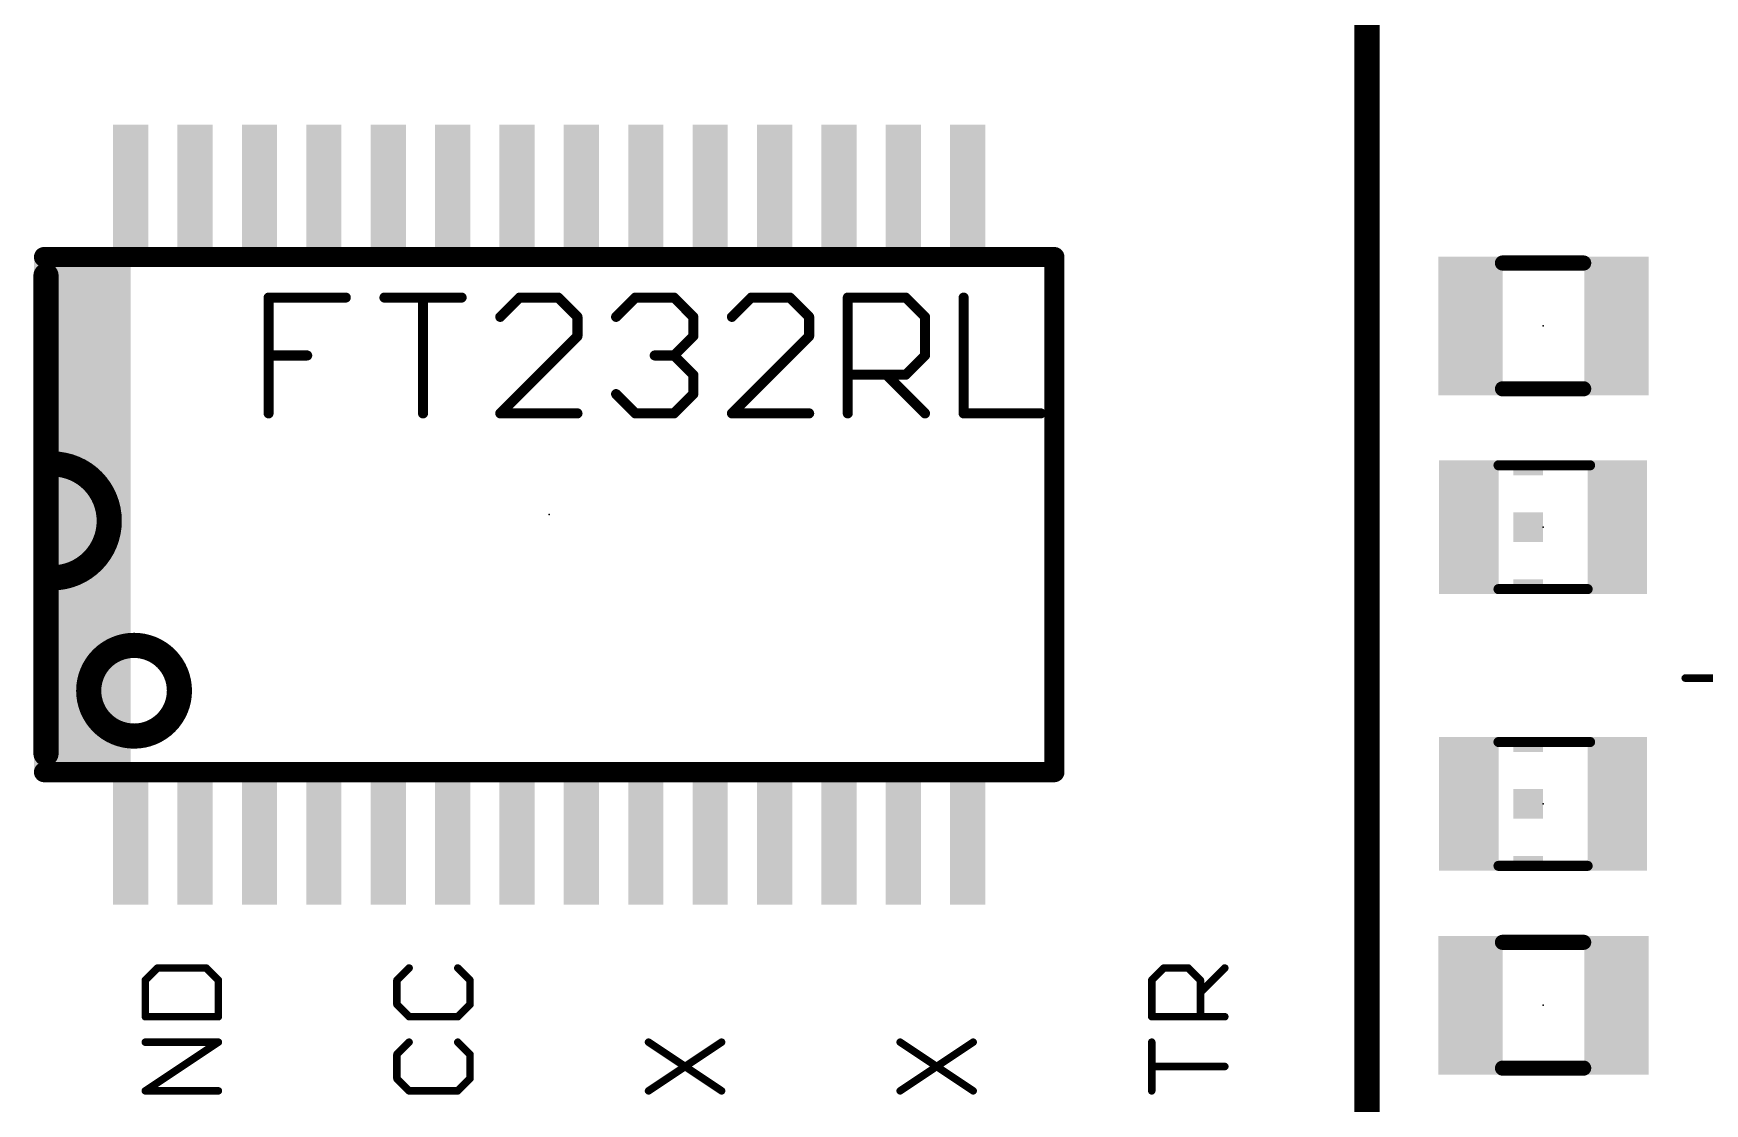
# Model space of a CAD drawing. Extents: x -0.25 to 3.05, y 0.15 to 2.67.
# Drawn here: x 0.495 to 1.159, y 1.466 to 1.891 of the extents above; entities that cross this region are included whole.
import ezdxf

# ---------------------------------------------------------------- set-up
doc = ezdxf.new("R2010")
doc.units = 0
for name, color, linetype in [('21', 7, 'CONTINUOUS'), ('23', 7, 'CONTINUOUS'), ('25', 253, 'CONTINUOUS'), ('27', 253, 'CONTINUOUS'), ('51', 2, 'CONTINUOUS')]:
    doc.layers.add(name, color=color, linetype=linetype)

# ---------------------------------------------------------------- blocks, each defined once
blk = doc.blocks.new('RECT')
blk.add_solid([(-0.5, -0.5), (0.5, -0.5), (-0.5, 0.5), (0.5, 0.5)])

msp = doc.modelspace()

# ---------------------------------------------------------------- linework, layer by layer
at = {"layer": '21'}
for points, const_width in [([(1.025, 1.3), (1.025, 1.975)], 0.01), ([(0.5, 1.605), (0.5, 1.795)], 0.01), ([(0.900787, 1.802362), (0.499213, 1.802362)], 0.008), ([(0.900787, 1.597638), (0.900787, 1.802362)], 0.008), ([(0.499213, 1.597638), (0.900787, 1.597638)], 0.008)]:
    msp.add_lwpolyline(points, dxfattribs=dict(at, const_width=const_width))
for points, const_width in [([(0.5025, 1.795, 1), (0.4975, 1.795)], 0.005), ([(0.499213, 1.804362, 1), (0.499213, 1.800362)], 0.004), ([(0.902787, 1.802362, 1), (0.898787, 1.802362)], 0.004), ([(0.900787, 1.800362, 1), (0.900787, 1.804362)], 0.004), ([(0.505, 1.675, 0.895043), (0.505, 1.72)], 0.01), ([(0.505276, 1.722485, 1), (0.504724, 1.717515)], 0.005), ([(0.504724, 1.677485, 1), (0.505276, 1.672515)], 0.005), ([(0.535, 1.611972, 1), (0.535, 1.648028, 1), (0.535, 1.611972)], 0.01), ([(0.4975, 1.605, 1), (0.5025, 1.605)], 0.005), ([(0.499213, 1.599638, 1), (0.499213, 1.595638)], 0.004), ([(0.900787, 1.595638, 1), (0.900787, 1.599638)], 0.004), ([(0.898787, 1.597638, 1), (0.902787, 1.597638)], 0.004)]:
    msp.add_lwpolyline(points, format="xyb", dxfattribs=dict(at, const_width=const_width))
at = {"layer": '23'}
for p in [(1.095, 1.775), (0.7, 1.7), (1.095, 1.695), (1.095, 1.585), (1.095, 1.505)]:
    msp.add_point(p, dxfattribs=at)
at = {"layer": '25', "const_width": 0.003}
for points in [[(1.1515, 1.635016), (1.176188, 1.635016)], [(0.544313, 1.51978), (0.539475, 1.514943)], [(0.563663, 1.51978), (0.544313, 1.51978)], [(0.5685, 1.514943), (0.563663, 1.51978)], [(0.644313, 1.51978), (0.639475, 1.514943)], [(0.6685, 1.514943), (0.663663, 1.51978)], [(0.939475, 1.514943), (0.944313, 1.51978)], [(0.944313, 1.51978), (0.953988, 1.51978)], [(0.953988, 1.51978), (0.958825, 1.514943)], [(0.958825, 1.510105), (0.9685, 1.51978)], [(0.539475, 1.514943), (0.539475, 1.50043)], [(0.5685, 1.50043), (0.5685, 1.514943)], [(0.639475, 1.514943), (0.639475, 1.505268)], [(0.6685, 1.505268), (0.6685, 1.514943)], [(0.939475, 1.50043), (0.939475, 1.514943)], [(0.958825, 1.514943), (0.958825, 1.50043)], [(0.539475, 1.50043), (0.5685, 1.50043)], [(0.639475, 1.505268), (0.644313, 1.50043)], [(0.644313, 1.50043), (0.663663, 1.50043)], [(0.663663, 1.50043), (0.6685, 1.505268)], [(0.9685, 1.50043), (0.939475, 1.50043)], [(0.539475, 1.470965), (0.5685, 1.490315)], [(0.5685, 1.490315), (0.539475, 1.490315)], [(0.644313, 1.490315), (0.639475, 1.485477)], [(0.6685, 1.485477), (0.663663, 1.490315)], [(0.739475, 1.470965), (0.7685, 1.490315)], [(0.739475, 1.490315), (0.7685, 1.470965)], [(0.839475, 1.470965), (0.8685, 1.490315)], [(0.839475, 1.490315), (0.8685, 1.470965)], [(0.939475, 1.470965), (0.939475, 1.490315)], [(0.639475, 1.485477), (0.639475, 1.475803)], [(0.6685, 1.475803), (0.6685, 1.485477)], [(0.9685, 1.48064), (0.939475, 1.48064)], [(0.639475, 1.475803), (0.644313, 1.470965)], [(0.663663, 1.470965), (0.6685, 1.475803)], [(0.5685, 1.470965), (0.539475, 1.470965)], [(0.644313, 1.470965), (0.663663, 1.470965)]]:
    msp.add_lwpolyline(points, dxfattribs=at)
at = {"layer": '25', "const_width": 0.0015}
for points in [[(1.1515, 1.635766, 1), (1.1515, 1.634266)], [(0.544313, 1.52053, 1), (0.544313, 1.51903)], [(0.544843, 1.51925, 1), (0.543782, 1.52031)], [(0.564193, 1.52031, 1), (0.563132, 1.51925)], [(0.563663, 1.51903, 1), (0.563663, 1.52053)], [(0.644843, 1.51925, 1), (0.643782, 1.52031)], [(0.664193, 1.52031, 1), (0.663132, 1.51925)], [(0.944313, 1.52053, 1), (0.944313, 1.51903)], [(0.944843, 1.51925, 1), (0.943782, 1.52031)], [(0.954518, 1.52031, 1), (0.953457, 1.51925)], [(0.953988, 1.51903, 1), (0.953988, 1.52053)], [(0.96903, 1.51925, 1), (0.96797, 1.52031)], [(0.540225, 1.514943, 1), (0.538725, 1.514943)], [(0.538945, 1.515473, 1), (0.540006, 1.514412)], [(0.56925, 1.514943, 1), (0.56775, 1.514943)], [(0.56797, 1.514412, 1), (0.56903, 1.515473)], [(0.640225, 1.514943, 1), (0.638725, 1.514943)], [(0.638945, 1.515473, 1), (0.640006, 1.514412)], [(0.66925, 1.514943, 1), (0.66775, 1.514943)], [(0.66797, 1.514412, 1), (0.66903, 1.515473)], [(0.940225, 1.514943, 1), (0.938725, 1.514943)], [(0.938945, 1.515473, 1), (0.940006, 1.514412)], [(0.959575, 1.514943, 1), (0.958075, 1.514943)], [(0.958295, 1.514412, 1), (0.959356, 1.515473)], [(0.958295, 1.510636, 1), (0.959356, 1.509575)], [(0.539475, 1.50118, 1), (0.539475, 1.49968)], [(0.538725, 1.50043, 1), (0.540225, 1.50043)], [(0.56775, 1.50043, 1), (0.56925, 1.50043)], [(0.5685, 1.49968, 1), (0.5685, 1.50118)], [(0.640006, 1.505798, 1), (0.638945, 1.504737)], [(0.638725, 1.505268, 1), (0.640225, 1.505268)], [(0.644313, 1.50118, 1), (0.644313, 1.49968)], [(0.643782, 1.4999, 1), (0.644843, 1.500961)], [(0.663132, 1.500961, 1), (0.664193, 1.4999)], [(0.663663, 1.49968, 1), (0.663663, 1.50118)], [(0.66775, 1.505268, 1), (0.66925, 1.505268)], [(0.66903, 1.504737, 1), (0.66797, 1.505798)], [(0.939475, 1.50118, 1), (0.939475, 1.49968)], [(0.938725, 1.50043, 1), (0.940225, 1.50043)], [(0.958075, 1.50043, 1), (0.959575, 1.50043)], [(0.9685, 1.49968, 1), (0.9685, 1.50118)], [(0.539475, 1.491065, 1), (0.539475, 1.489565)], [(0.568916, 1.489691, 1), (0.568084, 1.490939)], [(0.5685, 1.489565, 1), (0.5685, 1.491065)], [(0.644843, 1.489785, 1), (0.643782, 1.490845)], [(0.664193, 1.490845, 1), (0.663132, 1.489785)], [(0.739891, 1.490939, 1), (0.739059, 1.489691)], [(0.768916, 1.489691, 1), (0.768084, 1.490939)], [(0.839891, 1.490939, 1), (0.839059, 1.489691)], [(0.868916, 1.489691, 1), (0.868084, 1.490939)], [(0.940225, 1.490315, 1), (0.938725, 1.490315)], [(0.640225, 1.485477, 1), (0.638725, 1.485477)], [(0.638945, 1.486008, 1), (0.640006, 1.484947)], [(0.66925, 1.485477, 1), (0.66775, 1.485477)], [(0.66797, 1.484947, 1), (0.66903, 1.486008)], [(0.939475, 1.48139, 1), (0.939475, 1.47989)], [(0.9685, 1.47989, 1), (0.9685, 1.48139)], [(0.640006, 1.476333, 1), (0.638945, 1.475272)], [(0.638725, 1.475803, 1), (0.640225, 1.475803)], [(0.66775, 1.475803, 1), (0.66925, 1.475803)], [(0.66903, 1.475272, 1), (0.66797, 1.476333)], [(0.539475, 1.471715, 1), (0.539475, 1.470215)], [(0.539059, 1.471589, 1), (0.539891, 1.470341)], [(0.5685, 1.470215, 1), (0.5685, 1.471715)], [(0.644313, 1.471715, 1), (0.644313, 1.470215)], [(0.643782, 1.470435, 1), (0.644843, 1.471496)], [(0.663132, 1.471496, 1), (0.664193, 1.470435)], [(0.663663, 1.470215, 1), (0.663663, 1.471715)], [(0.739059, 1.471589, 1), (0.739891, 1.470341)], [(0.768084, 1.470341, 1), (0.768916, 1.471589)], [(0.839059, 1.471589, 1), (0.839891, 1.470341)], [(0.868084, 1.470341, 1), (0.868916, 1.471589)], [(0.938725, 1.470965, 1), (0.940225, 1.470965)]]:
    msp.add_lwpolyline(points, format="xyb", dxfattribs=at)
at = {"layer": '27', "const_width": 0.004}
for points in [[(0.588461, 1.740228), (0.588461, 1.786268)], [(0.588461, 1.786268), (0.619153, 1.786268)], [(0.6345, 1.786268), (0.665193, 1.786268)], [(0.649846, 1.740228), (0.649846, 1.786268)], [(0.688212, 1.786268), (0.680539, 1.778594)], [(0.703559, 1.786268), (0.688212, 1.786268)], [(0.711232, 1.778594), (0.703559, 1.786268)], [(0.726578, 1.778594), (0.734251, 1.786268)], [(0.734251, 1.786268), (0.749598, 1.786268)], [(0.749598, 1.786268), (0.757271, 1.778594)], [(0.780291, 1.786268), (0.772618, 1.778594)], [(0.795637, 1.786268), (0.780291, 1.786268)], [(0.80331, 1.778594), (0.795637, 1.786268)], [(0.818657, 1.740228), (0.818657, 1.786268)], [(0.818657, 1.786268), (0.841676, 1.786268)], [(0.841676, 1.786268), (0.84935, 1.778594)], [(0.864696, 1.786268), (0.864696, 1.740228)], [(0.711232, 1.770921), (0.711232, 1.778594)], [(0.757271, 1.778594), (0.757271, 1.770921)], [(0.80331, 1.770921), (0.80331, 1.778594)], [(0.84935, 1.778594), (0.84935, 1.763248)], [(0.680539, 1.740228), (0.711232, 1.770921)], [(0.757271, 1.770921), (0.749598, 1.763248)], [(0.772618, 1.740228), (0.80331, 1.770921)], [(0.588461, 1.763248), (0.603807, 1.763248)], [(0.749598, 1.763248), (0.741925, 1.763248)], [(0.749598, 1.763248), (0.757271, 1.755575)], [(0.84935, 1.763248), (0.841676, 1.755575)], [(0.757271, 1.755575), (0.757271, 1.747901)], [(0.841676, 1.755575), (0.818657, 1.755575)], [(0.834003, 1.755575), (0.84935, 1.740228)], [(0.734251, 1.740228), (0.726578, 1.747901)], [(0.757271, 1.747901), (0.749598, 1.740228)], [(0.711232, 1.740228), (0.680539, 1.740228)], [(0.749598, 1.740228), (0.734251, 1.740228)], [(0.80331, 1.740228), (0.772618, 1.740228)], [(0.864696, 1.740228), (0.895389, 1.740228)]]:
    msp.add_lwpolyline(points, dxfattribs=at)
at = {"layer": '27', "const_width": 0.002}
for points in [[(0.589461, 1.786268, 1), (0.587461, 1.786268)], [(0.588461, 1.787268, 1), (0.588461, 1.785268)], [(0.619153, 1.785268, 1), (0.619153, 1.787268)], [(0.6345, 1.787268, 1), (0.6345, 1.785268)], [(0.650846, 1.786268, 1), (0.648846, 1.786268)], [(0.665193, 1.785268, 1), (0.665193, 1.787268)], [(0.688212, 1.787268, 1), (0.688212, 1.785268)], [(0.688919, 1.78556, 1), (0.687505, 1.786975)], [(0.704266, 1.786975, 1), (0.702852, 1.78556)], [(0.703559, 1.785268, 1), (0.703559, 1.787268)], [(0.734251, 1.787268, 1), (0.734251, 1.785268)], [(0.734959, 1.78556, 1), (0.733544, 1.786975)], [(0.750305, 1.786975, 1), (0.748891, 1.78556)], [(0.749598, 1.785268, 1), (0.749598, 1.787268)], [(0.780291, 1.787268, 1), (0.780291, 1.785268)], [(0.780998, 1.78556, 1), (0.779584, 1.786975)], [(0.796344, 1.786975, 1), (0.79493, 1.78556)], [(0.795637, 1.785268, 1), (0.795637, 1.787268)], [(0.819657, 1.786268, 1), (0.817657, 1.786268)], [(0.818657, 1.787268, 1), (0.818657, 1.785268)], [(0.842384, 1.786975, 1), (0.840969, 1.78556)], [(0.841676, 1.785268, 1), (0.841676, 1.787268)], [(0.865696, 1.786268, 1), (0.863696, 1.786268)], [(0.679832, 1.779301, 1), (0.681246, 1.777887)], [(0.712232, 1.778594, 1), (0.710232, 1.778594)], [(0.710525, 1.777887, 1), (0.711939, 1.779301)], [(0.725871, 1.779301, 1), (0.727285, 1.777887)], [(0.758271, 1.778594, 1), (0.756271, 1.778594)], [(0.756564, 1.777887, 1), (0.757978, 1.779301)], [(0.771911, 1.779301, 1), (0.773325, 1.777887)], [(0.80431, 1.778594, 1), (0.80231, 1.778594)], [(0.802603, 1.777887, 1), (0.804018, 1.779301)], [(0.85035, 1.778594, 1), (0.84835, 1.778594)], [(0.848643, 1.777887, 1), (0.850057, 1.779301)], [(0.710232, 1.770921, 1), (0.712232, 1.770921)], [(0.711939, 1.770214, 1), (0.710525, 1.771628)], [(0.756271, 1.770921, 1), (0.758271, 1.770921)], [(0.757978, 1.770214, 1), (0.756564, 1.771628)], [(0.80231, 1.770921, 1), (0.80431, 1.770921)], [(0.804018, 1.770214, 1), (0.802603, 1.771628)], [(0.588461, 1.764248, 1), (0.588461, 1.762248)], [(0.603807, 1.762248, 1), (0.603807, 1.764248)], [(0.741925, 1.764248, 1), (0.741925, 1.762248)], [(0.750305, 1.763955, 1), (0.748891, 1.762541)], [(0.748891, 1.763955, 1), (0.750305, 1.762541)], [(0.749598, 1.762248, 1), (0.749598, 1.764248)], [(0.84835, 1.763248, 1), (0.85035, 1.763248)], [(0.850057, 1.762541, 1), (0.848643, 1.763955)], [(0.758271, 1.755575, 1), (0.756271, 1.755575)], [(0.756564, 1.754868, 1), (0.757978, 1.756282)], [(0.818657, 1.756575, 1), (0.818657, 1.754575)], [(0.83471, 1.756282, 1), (0.833296, 1.754868)], [(0.840969, 1.756282, 1), (0.842384, 1.754868)], [(0.841676, 1.754575, 1), (0.841676, 1.756575)], [(0.727285, 1.748609, 1), (0.725871, 1.747194)], [(0.756271, 1.747901, 1), (0.758271, 1.747901)], [(0.757978, 1.747194, 1), (0.756564, 1.748609)], [(0.587461, 1.740228, 1), (0.589461, 1.740228)], [(0.648846, 1.740228, 1), (0.650846, 1.740228)], [(0.680539, 1.741228, 1), (0.680539, 1.739228)], [(0.679832, 1.740935, 1), (0.681246, 1.739521)], [(0.711232, 1.739228, 1), (0.711232, 1.741228)], [(0.734251, 1.741228, 1), (0.734251, 1.739228)], [(0.733544, 1.739521, 1), (0.734959, 1.740935)], [(0.748891, 1.740935, 1), (0.750305, 1.739521)], [(0.749598, 1.739228, 1), (0.749598, 1.741228)], [(0.772618, 1.741228, 1), (0.772618, 1.739228)], [(0.771911, 1.740935, 1), (0.773325, 1.739521)], [(0.80331, 1.739228, 1), (0.80331, 1.741228)], [(0.817657, 1.740228, 1), (0.819657, 1.740228)], [(0.848643, 1.739521, 1), (0.850057, 1.740935)], [(0.864696, 1.741228, 1), (0.864696, 1.739228)], [(0.863696, 1.740228, 1), (0.865696, 1.740228)], [(0.895389, 1.739228, 1), (0.895389, 1.741228)]]:
    msp.add_lwpolyline(points, format="xyb", dxfattribs=at)
at = {"layer": '51'}
for points, const_width in [([(1.111142, 1.8), (1.078858, 1.8)], 0.006), ([(1.111142, 1.75), (1.078858, 1.75)], 0.006), ([(1.077283, 1.719606), (1.113701, 1.719606)], 0.004), ([(1.077283, 1.670394), (1.112717, 1.670394)], 0.004), ([(1.077283, 1.609606), (1.113701, 1.609606)], 0.004), ([(1.077283, 1.560394), (1.112717, 1.560394)], 0.004), ([(1.111142, 1.53), (1.078858, 1.53)], 0.006), ([(1.111142, 1.48), (1.078858, 1.48)], 0.006)]:
    msp.add_lwpolyline(points, dxfattribs=dict(at, const_width=const_width))
for points, const_width in [([(1.078858, 1.8015, 1), (1.078858, 1.7985)], 0.003), ([(1.111142, 1.7985, 1), (1.111142, 1.8015)], 0.003), ([(1.078858, 1.7515, 1), (1.078858, 1.7485)], 0.003), ([(1.111142, 1.7485, 1), (1.111142, 1.7515)], 0.003), ([(1.077283, 1.720606, 1), (1.077283, 1.718606)], 0.002), ([(1.113701, 1.718606, 1), (1.113701, 1.720606)], 0.002), ([(1.077283, 1.671394, 1), (1.077283, 1.669394)], 0.002), ([(1.112717, 1.669394, 1), (1.112717, 1.671394)], 0.002), ([(1.077283, 1.610606, 1), (1.077283, 1.608606)], 0.002), ([(1.113701, 1.608606, 1), (1.113701, 1.610606)], 0.002), ([(1.077283, 1.561394, 1), (1.077283, 1.559394)], 0.002), ([(1.112717, 1.559394, 1), (1.112717, 1.561394)], 0.002), ([(1.078858, 1.5315, 1), (1.078858, 1.5285)], 0.003), ([(1.111142, 1.5285, 1), (1.111142, 1.5315)], 0.003), ([(1.078858, 1.4815, 1), (1.078858, 1.4785)], 0.003), ([(1.111142, 1.4785, 1), (1.111142, 1.4815)], 0.003)]:
    msp.add_lwpolyline(points, format="xyb", dxfattribs=dict(at, const_width=const_width))

# ---------------------------------------------------------------- block references
at = {"layer": '21', "yscale": 0.011811, "rotation": 90}
for p, xscale in [((1.089094, 1.718622), 0.005906), ((1.089094, 1.695), 0.011811), ((1.089094, 1.671378), 0.005906), ((1.089094, 1.608622), 0.005906), ((1.089094, 1.585), 0.011811), ((1.089094, 1.561378), 0.005906)]:
    msp.add_blockref('RECT', p, dxfattribs=dict(at, xscale=xscale))
at = {"layer": '27', "xscale": 0.038382, "yscale": 0.204717}
msp.add_blockref('RECT', (0.51447, 1.7), dxfattribs=at)
at = {"layer": '51', "xscale": 0.014, "yscale": 0.051}
for p in [(0.533661, 1.8295), (0.559248, 1.8295), (0.584839, 1.8295), (0.610429, 1.8295), (0.63602, 1.8295), (0.66161, 1.8295), (0.687201, 1.8295), (0.712799, 1.8295), (0.73839, 1.8295), (0.76398, 1.8295), (0.789571, 1.8295), (0.815161, 1.8295), (0.840752, 1.8295), (0.866339, 1.8295), (0.533661, 1.5705), (0.559248, 1.5705), (0.584839, 1.5705), (0.610429, 1.5705), (0.63602, 1.5705), (0.66161, 1.5705), (0.687201, 1.5705), (0.712799, 1.5705), (0.73839, 1.5705), (0.76398, 1.5705), (0.789571, 1.5705), (0.815161, 1.5705), (0.840752, 1.5705), (0.866339, 1.5705)]:
    msp.add_blockref('RECT', p, dxfattribs=at)
at = {"layer": '51'}
for p, xscale, yscale, rotation in [((1.066205, 1.774941), 0.025591, 0.055118, 180), ((1.124205, 1.774941), 0.025591, 0.055118, 180), ((1.065472, 1.695), 0.05315, 0.023622, 90), ((1.124528, 1.695), 0.05315, 0.023622, 90), ((1.065472, 1.585), 0.05315, 0.023622, 90), ((1.124528, 1.585), 0.05315, 0.023622, 90), ((1.066205, 1.504941), 0.025591, 0.055118, 180), ((1.124205, 1.504941), 0.025591, 0.055118, 180)]:
    msp.add_blockref('RECT', p, dxfattribs=dict(at, xscale=xscale, yscale=yscale, rotation=rotation))

doc.saveas('drawing.dxf')
